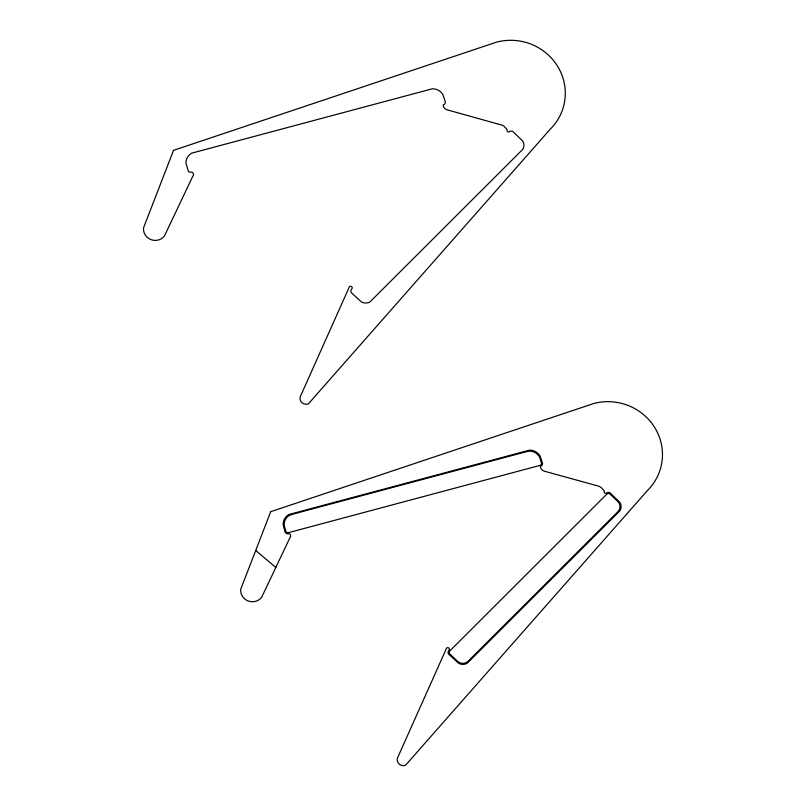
<?xml version="1.0" encoding="UTF-8"?>
<svg xmlns="http://www.w3.org/2000/svg" width="806" height="806" viewBox="0 0 806 806"><rect width="100%" height="100%" fill="white"/><g stroke="black" fill="none" stroke-linecap="round" stroke-linejoin="round"><path stroke-width="1.21" d="M255.714 550.468L275.823 567.434M173.522 150.339L143.528 227.886A11.616 11.213 14.4 0 0 164.525 235.826L192.745 176.343A2.73 2.63 14.5 0 0 192.09 172.252L189.148 172.021A1.632 1.572 14.5 0 1 188.473 171.527L185.924 163.144A11.848 11.435 14.5 0 1 191.596 153.18L432.429 88.771A11.848 11.435 14.5 0 1 442.806 94.443L445.386 102.03A3.234 3.123 14.5 0 1 443.834 104.75L443.129 105.042A5.672 5.471 14.5 0 0 447.3 109.878L502.501 125.273A8.997 8.695 14.5 0 1 504.032 126.24L507.155 129.595A1.632 1.592 19.9 0 0 509.029 131.932L509.624 131.479A3.194 3.083 14.7 0 1 512.807 131.459L522.651 140.969A8.574 8.282 14.7 0 1 522.842 149.271L369.994 301.897A8.574 8.282 14.7 0 1 361.441 301.948L351.356 292.689A3.194 3.083 14.7 0 1 351.285 289.596L351.728 289.001A1.632 1.582 14.6 0 0 351.728 286.765A1.632 1.582 14.6 0 0 349.421 286.735L300.094 397.116A6.095 5.884 14.6 0 0 308.305 403.957L550.407 128.99A53.8 51.947 14.6 0 0 557.49 66.092A53.8 51.947 14.6 0 0 496.556 42.144L173.522 150.339M270.715 511.689L240.722 589.246A11.616 11.213 14.4 0 0 261.718 597.175L289.938 537.703A2.73 2.63 14.5 0 0 289.283 533.612L287.964 533.784A3.234 3.123 14.5 0 1 285.133 532.232L283.108 524.494A11.848 11.435 14.5 0 1 288.78 514.54L529.623 450.131A11.848 11.435 14.5 0 1 539.99 455.803L542.579 463.39A3.234 3.123 14.5 0 1 541.028 466.11L540.322 466.402A5.672 5.471 14.5 0 0 544.483 471.228L597.992 485.978A8.997 8.695 14.5 0 1 601.216 487.59L604.339 490.945A1.632 1.592 19.9 0 0 606.223 493.282L606.817 492.829A3.194 3.083 14.7 0 1 610.001 492.809L619.834 502.329A8.574 8.282 14.7 0 1 620.036 510.621L467.188 663.257A8.574 8.282 14.7 0 1 458.634 663.308L448.539 654.039A3.194 3.083 14.7 0 1 448.468 650.946L448.922 650.361A1.632 1.582 14.6 0 0 448.912 648.125A1.632 1.582 14.6 0 0 446.605 648.084L397.277 758.466A6.095 5.884 14.6 0 0 405.489 765.317L647.601 490.34A53.8 51.947 14.6 0 0 654.673 427.452A53.8 51.947 14.6 0 0 593.74 403.504L270.715 511.689M606.918 494.028L449.708 651.016A2.156 2.075 14.7 0 0 449.778 653.958L457.546 661.283A7.536 7.274 14.7 0 0 468.175 661.222L617.96 511.639A7.536 7.274 14.7 0 0 617.718 501.332L609.951 494.018A2.156 2.075 14.7 0 0 606.918 494.028M526.872 451.551L291.913 514.389A10.76 10.387 14.5 0 0 284.629 527.184L285.828 531.204A2.156 2.075 14.5 0 0 288.498 532.655L539.949 465.415A2.156 2.075 14.5 0 0 541.41 462.856L540.201 458.836A10.76 10.387 14.5 0 0 526.872 451.551"/></g></svg>
